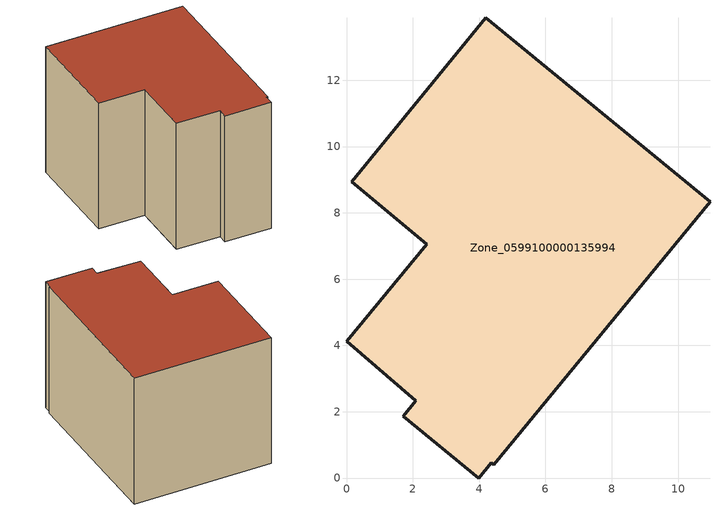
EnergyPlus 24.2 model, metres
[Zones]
Zone_0599100000135994
 floor ground (C_G): 1.71,1.87 2.09,2.33 0,4.12 2.42,7.06 0.15,8.94 4.21,13.88 10.96,8.34 4.45,0.4 4.37,0.46 3.99,0 z0
 wall outside (C_F): 2.09,2.33 1.71,1.87 3.99,0 4.37,0.46 4.45,0.4 10.96,8.34 4.21,13.88 0.15,8.94 2.42,7.06 0,4.12 2.09,2.33 z0:8.57
 roof outside (C_R): 10.96,8.34 4.21,13.88 0.15,8.94 2.42,7.06 0,4.12 2.09,2.33 1.71,1.87 3.99,0 4.37,0.46 4.45,0.4 z8.57
[BUILDING]
Pand.0599100000135994: North Axis=0; Terrain=City; Loads Convergence Tolerance Value=0.04; Temperature Convergence Tolerance Value=0.4; Solar Distribution=FullExterior; Maximum Number of Warmup Days=25; Minimum Number of Warmup Days=1
[Site:Location]
Rotterdam.The.Hague.AP_ZH_NLD Design_Conditions: Latitude=51.96; Longitude=4.45; Time Zone=1; Elevation=-4.5
[SITE:GROUNDTEMPERATURE:BUILDINGSURFACE]
18, 18, 18, 18, 18, 18, 18, 18, 18, 18, 18, 18
[MATERIAL] Thermal Absorptance=0.9; Solar Absorptance=0.7; Visible Absorptance=0.7
Name | Roughness | Thickness | Conductivity | Density | Specific Heat
G.TC.1946-1964 | MediumSmooth | 0.15 | 1 | 540 | 1210
F.TC.1946-1964 | Rough | 0.3 | 0.857143 | 1920 | 840
R.TC.1946-1964 | MediumRough | 0.2 | 0.235294 | 1500 | 1000
[CONSTRUCTION]
C_G: G.TC.1946-1964
C_F: F.TC.1946-1964
C_R: R.TC.1946-1964
[ZONE]
Zone_0599100000135994: Type=1; Multiplier=1; Ceiling Height=Autocalculate; Volume=Autocalculate; Floor Area=autocalculate; Part of Total Floor Area=Yes
[ZONEINFILTRATION:DESIGNFLOWRATE]
Infil_Zone_0599100000135994: Zone or ZoneList or Space or SpaceList=Zone_0599100000135994; Schedule=AlwaysOn; Design Flow Rate Calculation Method=Flow/Area; Flow Rate per Floor Area=0.003; Constant Term Coefficient=1; Temperature Term Coefficient=0; Velocity Term Coefficient=0; Velocity Squared Term Coefficient=0
[HVACTEMPLATE:ZONE:IDEALLOADSAIRSYSTEM]
Zone_0599100000135994: Maximum Heating Supply Air Temperature=50; Minimum Cooling Supply Air Temperature=13; Maximum Heating Supply Air Humidity Ratio=0.0156; Minimum Cooling Supply Air Humidity Ratio=0.0077; Heating Limit=NoLimit; Cooling Limit=NoLimit; Dehumidification Control Type=ConstantSensibleHeatRatio; Cooling Sensible Heat Ratio=0.7; Dehumidification Setpoint=60; Humidification Control Type=None; Humidification Setpoint=30; Outdoor Air Method=None; Outdoor Air Flow Rate per Person=0.00944; Outdoor Air Flow Rate per Zone Floor Area=0; Outdoor Air Flow Rate per Zone=0; Demand Controlled Ventilation Type=None; Outdoor Air Economizer Type=NoEconomizer; Heat Recovery Type=None; Sensible Heat Recovery Effectiveness=0.7; Latent Heat Recovery Effectiveness=0.65
[ZONECONTROL:THERMOSTAT]
ThermostatControl_Zone_0599100000135994: Zone or ZoneList=Zone_0599100000135994; Control Type Schedule=DualSetpointControlType; Control 1=Thermostat_Zone_0599100000135994; Temperature Difference Between Cutout And Setpoint=0
[THERMOSTATSETPOINT:DUALSETPOINT]
Thermostat_Zone_0599100000135994: Heating Setpoint Temperature Schedule=HeatingSetpoint_Zone_0599100000135994; Cooling Setpoint Temperature Schedule=CoolingSetpoint_Zone_0599100000135994
[SCHEDULE:COMPACT]
HeatingSetpoint_Zone_0599100000135994: Through: 12/31, For: AllDays, Until: 24:00, 21
CoolingSetpoint_Zone_0599100000135994: Through: 12/31, For: AllDays, Until: 24:00, 24
DualSetpointControlType: Through: 12/31, For: AllDays, Until: 24:00, 4
AlwaysOn: Through: 12/31, For: AllDays, Until: 24:00, 1
